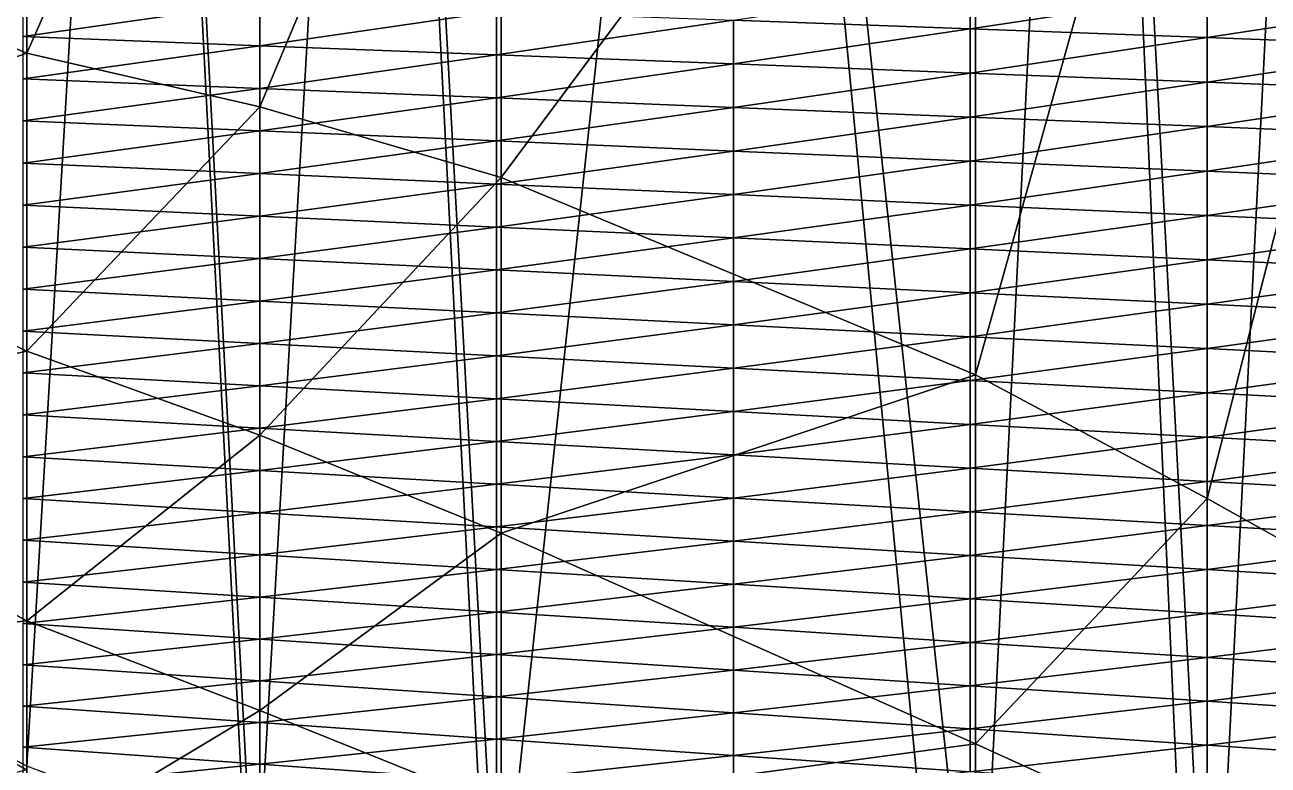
# Model space of a CAD drawing. Header units: metres. Extents: x -3 to 177, y -14 to 14.
# Drawn here: x 34.41 to 40.05, y -8.8 to -5.44 of the extents above; entities that cross this region are included whole.
import ezdxf

# ---------------------------------------------------------------- set-up
doc = ezdxf.new("R2010")
doc.units = ezdxf.units.M
for name, color, linetype, true_color in [('DB_5', 7, 'Continuous', 0x99866a), ('HOLD_5', 7, 'Continuous', 0xdf9582), ('HULL', 7, 'Continuous', 0x528ba5), ('PARTITION_5_S', 7, 'Continuous', 0xc9ac7a), ('WBT_5_S', 7, 'Continuous', 0x417c9f)]:
    doc.layers.add(name, color=color, linetype=linetype, true_color=true_color)

msp = doc.modelspace()

# ---------------------------------------------------------------- linework, layer by layer
at = {"layer": 'DB_5'}
for points in [[(39.775, 11.981, 1.75), (40.8766, -12.3189, 1.75), (40.8766, 12.3189, 1.75)], [(38.7234, 11.6419, 1.75), (39.775, -11.981, 1.75), (39.775, 11.981, 1.75)], [(39.775, 11.981, 1.75), (39.775, -11.981, 1.75), (40.8766, -12.3189, 1.75)], [(36.5702, 10.902, 1.75), (38.7234, -11.6419, 1.75), (38.7234, 11.6419, 1.75)], [(38.7234, 11.6419, 1.75), (38.7234, -11.6419, 1.75), (39.775, -11.981, 1.75)], [(35.475, 10.5034, 1.75), (36.5702, -10.902, 1.75), (36.5702, 10.902, 1.75)], [(36.5702, 10.902, 1.75), (36.5702, -10.902, 1.75), (38.7234, -11.6419, 1.75)], [(34.4169, 10.1087, 1.75), (35.475, -10.5034, 1.75), (35.475, 10.5034, 1.75)], [(35.475, 10.5034, 1.75), (35.475, -10.5034, 1.75), (36.5702, -10.902, 1.75)], [(32.7875, 9.2422, 1.75), (34.4169, -10.1087, 1.75), (34.4169, 10.1087, 1.75)], [(34.4169, 10.1087, 1.75), (34.4169, -10.1087, 1.75), (35.475, -10.5034, 1.75)], [(32.7875, 9.2422, 1.75), (32.7875, -9.2422, 1.75), (34.4169, -10.1087, 1.75)], [(32.7875, -4.8794, 0.35), (34.4169, -3.1545), (34.4169, -5.5645, 0.35)], [(34.4169, -5.5645, 0.35), (34.4169, -3.1545), (35.475, -3.1757)], [(34.4169, -5.5645, 0.35), (35.475, -3.1757), (35.475, -5.8089, 0.35)], [(35.475, -5.8089, 0.35), (35.475, -3.1757), (36.5702, -3.1976)], [(35.475, -5.8089, 0.35), (36.5702, -3.1976), (36.5702, -6.1295, 0.35)], [(36.5702, -6.1295, 0.35), (36.5702, -3.1976), (38.7234, -3.2407)], [(36.5702, -6.1295, 0.35), (38.7234, -3.2407), (38.7234, -7.0241, 0.35)], [(38.7234, -7.0241, 0.35), (38.7234, -3.2407), (39.775, -3.2617)], [(38.7234, -7.0241, 0.35), (39.775, -3.2617), (39.775, -7.586, 0.35)], [(39.775, -7.586, 0.35), (39.775, -3.2617), (40.8766, -3.2837)], [(39.775, -7.586, 0.35), (40.8766, -3.2837), (40.8766, -8.2012, 0.35)], [(32.7875, -6.1326, 0.7), (32.7875, -4.8794, 0.35), (34.4169, -5.5645, 0.35)], [(32.7875, -6.1326, 0.7), (34.4169, -5.5645, 0.35), (34.4169, -6.9175, 0.7)], [(34.4169, -6.9175, 0.7), (34.4169, -5.5645, 0.35), (35.475, -5.8089, 0.35)], [(34.4169, -6.9175, 0.7), (35.475, -5.8089, 0.35), (35.475, -7.299, 0.7)], [(35.475, -7.299, 0.7), (35.475, -5.8089, 0.35), (36.5702, -6.1295, 0.35)], [(32.7875, -7.2706, 1.05), (32.7875, -6.1326, 0.7), (34.4169, -6.9175, 0.7)], [(35.475, -7.299, 0.7), (36.5702, -6.1295, 0.35), (36.5702, -7.7439, 0.7)], [(36.5702, -7.7439, 0.7), (36.5702, -6.1295, 0.35), (38.7234, -7.0241, 0.35)], [(32.7875, -7.2706, 1.05), (34.4169, -6.9175, 0.7), (34.4169, -8.1418, 1.05)], [(34.4169, -8.1418, 1.05), (34.4169, -6.9175, 0.7), (35.475, -7.299, 0.7)], [(36.5702, -7.7439, 0.7), (38.7234, -7.0241, 0.35), (38.7234, -8.6998, 0.7)], [(38.7234, -8.6998, 0.7), (38.7234, -7.0241, 0.35), (39.775, -7.586, 0.35)], [(32.7875, -8.3084, 1.4), (32.7875, -7.2706, 1.05), (34.4169, -8.1418, 1.05)], [(34.4169, -8.1418, 1.05), (35.475, -7.299, 0.7), (35.475, -8.5484, 1.05)], [(35.475, -8.5484, 1.05), (35.475, -7.299, 0.7), (36.5702, -7.7439, 0.7)], [(38.7234, -8.6998, 0.7), (39.775, -7.586, 0.35), (39.775, -9.1779, 0.7)], [(39.775, -9.1779, 0.7), (39.775, -7.586, 0.35), (40.8766, -8.2012, 0.35)], [(35.475, -8.5484, 1.05), (36.5702, -7.7439, 0.7), (36.5702, -8.9879, 1.05)], [(36.5702, -8.9879, 1.05), (36.5702, -7.7439, 0.7), (38.7234, -8.6998, 0.7)], [(32.7875, -8.3084, 1.4), (34.4169, -8.1418, 1.05), (34.4169, -9.1829, 1.4)], [(34.4169, -9.1829, 1.4), (34.4169, -8.1418, 1.05), (35.475, -8.5484, 1.05)], [(39.775, -9.1779, 0.7), (40.8766, -8.2012, 0.35), (40.8766, -9.6927, 0.7)], [(32.7875, -9.2422, 1.75), (32.7875, -8.3084, 1.4), (34.4169, -9.1829, 1.4)], [(34.4169, -9.1829, 1.4), (35.475, -8.5484, 1.05), (35.475, -9.5964, 1.4)], [(35.475, -9.5964, 1.4), (35.475, -8.5484, 1.05), (36.5702, -8.9879, 1.05)], [(36.5702, -8.9879, 1.05), (38.7234, -8.6998, 0.7), (38.7234, -9.9017, 1.05)], [(38.7234, -9.9017, 1.05), (38.7234, -8.6998, 0.7), (39.775, -9.1779, 0.7)]]:
    msp.add_3dface(points, dxfattribs=at)
at = {"layer": 'HOLD_5'}
for points in [[(39.775, -10.6745, 1.75), (39.775, 10.6745, 1.75), (40.8766, 11.0128, 1.75)], [(39.775, -10.6745, 1.75), (40.8766, 11.0128, 1.75), (40.8766, -11.0128, 1.75)], [(38.7234, -10.3349, 1.75), (38.7234, 10.3349, 1.75), (39.775, 10.6745, 1.75)], [(38.7234, -10.3349, 1.75), (39.775, 10.6745, 1.75), (39.775, -10.6745, 1.75)], [(36.5702, -9.5942, 1.75), (36.5702, 9.5942, 1.75), (38.7234, 10.3349, 1.75)], [(36.5702, -9.5942, 1.75), (38.7234, 10.3349, 1.75), (38.7234, -10.3349, 1.75)], [(32.7875, 9.996, 14.6), (32.7875, -9.996, 14.6), (34.4169, -9.996, 14.6)], [(32.7875, 9.996, 14.6), (34.4169, -9.996, 14.6), (34.4169, 9.996, 14.6)], [(34.4169, 9.996, 14.6), (34.4169, -9.996, 14.6), (35.475, -9.996, 14.6)], [(34.4169, 9.996, 14.6), (35.475, -9.996, 14.6), (35.475, 9.996, 14.6)], [(35.475, 9.996, 14.6), (35.475, -9.996, 14.6), (36.5702, -9.996, 14.6)], [(35.475, 9.996, 14.6), (36.5702, -9.996, 14.6), (36.5702, 9.996, 14.6)], [(36.5702, 9.996, 14.6), (36.5702, -9.996, 14.6), (38.7234, -9.996, 14.6)], [(36.5702, 9.996, 14.6), (38.7234, -9.996, 14.6), (38.7234, 9.996, 14.6)], [(38.7234, 9.996, 14.6), (38.7234, -9.996, 14.6), (39.775, -9.996, 14.6)], [(38.7234, 9.996, 14.6), (39.775, -9.996, 14.6), (39.775, 9.996, 14.6)], [(39.775, 9.996, 14.6), (39.775, -9.996, 14.6), (40.8766, -9.996, 14.6)], [(39.775, 9.996, 14.6), (40.8766, -9.996, 14.6), (40.8766, 9.996, 14.6)], [(35.475, -9.1952, 1.75), (35.475, 9.1952, 1.75), (36.5702, 9.5942, 1.75)], [(35.475, -9.1952, 1.75), (36.5702, 9.5942, 1.75), (36.5702, -9.5942, 1.75)], [(34.4169, -8.8001, 1.75), (34.4169, 8.8001, 1.75), (35.475, 9.1952, 1.75)], [(34.4169, -8.8001, 1.75), (35.475, 9.1952, 1.75), (35.475, -9.1952, 1.75)], [(32.7875, -7.9328, 1.75), (32.7875, 7.9328, 1.75), (34.4169, 8.8001, 1.75)], [(32.7875, -7.9328, 1.75), (34.4169, 8.8001, 1.75), (34.4169, -8.8001, 1.75)], [(32.7875, -10.5195, 3.0033), (32.7875, -7.9328, 1.75), (34.4169, -11.1485, 3.0031)], [(32.7875, -7.9328, 1.75), (34.4169, -8.8001, 1.75), (34.4169, -11.1485, 3.0031)]]:
    msp.add_3dface(points, dxfattribs=at)
at = {"layer": 'HULL'}
for points in [[(34.4, -5.4899, 0.3327), (34.4, -5.2979, 0.288), (35.475, -5.3373, 0.252)], [(37.625, -5.416, 0.18), (38.7, -5.2554, 0.1218), (38.7, -5.4554, 0.144)], [(38.7, -5.4554, 0.144), (38.7, -5.2554, 0.1218), (39.775, -5.2928, 0.0913)], [(38.7, -5.4554, 0.144), (39.775, -5.2928, 0.0913), (39.775, -5.4948, 0.108)], [(39.775, -5.4948, 0.108), (39.775, -5.2928, 0.0913), (40.85, -5.3303, 0.0609)], [(34.4, -5.4899, 0.3327), (35.475, -5.3373, 0.252), (35.475, -5.5313, 0.2911)], [(35.475, -5.5313, 0.2911), (35.475, -5.3373, 0.252), (36.55, -5.3767, 0.216)], [(39.775, -5.4948, 0.108), (40.85, -5.3303, 0.0609), (40.85, -5.5342, 0.072)], [(35.475, -5.5313, 0.2911), (36.55, -5.3767, 0.216), (36.55, -5.5726, 0.2495)], [(36.55, -5.5726, 0.2495), (36.55, -5.3767, 0.216), (37.625, -5.416, 0.18)], [(36.55, -5.5726, 0.2495), (37.625, -5.416, 0.18), (37.625, -5.614, 0.208)], [(37.625, -5.614, 0.208), (37.625, -5.416, 0.18), (38.7, -5.4554, 0.144)], [(37.625, -5.614, 0.208), (38.7, -5.4554, 0.144), (38.7, -5.6554, 0.1664)], [(38.7, -5.6554, 0.1664), (38.7, -5.4554, 0.144), (39.775, -5.4948, 0.108)], [(34.4, -5.6815, 0.3792), (34.4, -5.4899, 0.3327), (35.475, -5.5313, 0.2911)], [(38.7, -5.6554, 0.1664), (39.775, -5.4948, 0.108), (39.775, -5.6967, 0.1248)], [(39.775, -5.6967, 0.1248), (39.775, -5.4948, 0.108), (40.85, -5.5342, 0.072)], [(34.4, -5.6815, 0.3792), (35.475, -5.5313, 0.2911), (35.475, -5.7249, 0.3318)], [(35.475, -5.7249, 0.3318), (35.475, -5.5313, 0.2911), (36.55, -5.5726, 0.2495)], [(35.475, -5.7249, 0.3318), (36.55, -5.5726, 0.2495), (36.55, -5.7683, 0.2844)], [(36.55, -5.7683, 0.2844), (36.55, -5.5726, 0.2495), (37.625, -5.614, 0.208)], [(39.775, -5.6967, 0.1248), (40.85, -5.5342, 0.072), (40.85, -5.7381, 0.0832)], [(36.55, -5.7683, 0.2844), (37.625, -5.614, 0.208), (37.625, -5.8117, 0.237)], [(37.625, -5.8117, 0.237), (37.625, -5.614, 0.208), (38.7, -5.6554, 0.1664)], [(34.4, -5.8727, 0.427), (34.4, -5.6815, 0.3792), (35.475, -5.7249, 0.3318)], [(37.625, -5.8117, 0.237), (38.7, -5.6554, 0.1664), (38.7, -5.8551, 0.1896)], [(38.7, -5.8551, 0.1896), (38.7, -5.6554, 0.1664), (39.775, -5.6967, 0.1248)], [(38.7, -5.8551, 0.1896), (39.775, -5.6967, 0.1248), (39.775, -5.8985, 0.1422)], [(39.775, -5.8985, 0.1422), (39.775, -5.6967, 0.1248), (40.85, -5.7381, 0.0832)], [(34.4, -5.8727, 0.427), (35.475, -5.7249, 0.3318), (35.475, -5.9182, 0.3736)], [(35.475, -5.9182, 0.3736), (35.475, -5.7249, 0.3318), (36.55, -5.7683, 0.2844)], [(39.775, -5.8985, 0.1422), (40.85, -5.7381, 0.0832), (40.85, -5.9419, 0.0948)], [(35.475, -5.9182, 0.3736), (36.55, -5.7683, 0.2844), (36.55, -5.9637, 0.3203)], [(36.55, -5.9637, 0.3203), (36.55, -5.7683, 0.2844), (37.625, -5.8117, 0.237)], [(36.55, -5.9637, 0.3203), (37.625, -5.8117, 0.237), (37.625, -6.0092, 0.2669)], [(37.625, -6.0092, 0.2669), (37.625, -5.8117, 0.237), (38.7, -5.8551, 0.1896)], [(37.625, -6.0092, 0.2669), (38.7, -5.8551, 0.1896), (38.7, -6.0547, 0.2135)], [(38.7, -6.0547, 0.2135), (38.7, -5.8551, 0.1896), (39.775, -5.8985, 0.1422)], [(34.4, -6.0639, 0.4752), (34.4, -5.8727, 0.427), (35.475, -5.9182, 0.3736)], [(34.4, -6.0639, 0.4752), (35.475, -5.9182, 0.3736), (35.475, -6.1115, 0.416)], [(35.475, -6.1115, 0.416), (35.475, -5.9182, 0.3736), (36.55, -5.9637, 0.3203)], [(38.7, -6.0547, 0.2135), (39.775, -5.8985, 0.1422), (39.775, -6.1001, 0.1601)], [(39.775, -6.1001, 0.1601), (39.775, -5.8985, 0.1422), (40.85, -5.9419, 0.0948)], [(35.475, -6.1115, 0.416), (36.55, -5.9637, 0.3203), (36.55, -6.159, 0.3568)], [(36.55, -6.159, 0.3568), (36.55, -5.9637, 0.3203), (37.625, -6.0092, 0.2669)], [(39.775, -6.1001, 0.1601), (40.85, -5.9419, 0.0948), (40.85, -6.1456, 0.1068)], [(36.55, -6.159, 0.3568), (37.625, -6.0092, 0.2669), (37.625, -6.2066, 0.2976)], [(37.625, -6.2066, 0.2976), (37.625, -6.0092, 0.2669), (38.7, -6.0547, 0.2135)], [(34.4, -6.2547, 0.5248), (34.4, -6.0639, 0.4752), (35.475, -6.1115, 0.416)], [(37.625, -6.2066, 0.2976), (38.7, -6.0547, 0.2135), (38.7, -6.2542, 0.2384)], [(38.7, -6.2542, 0.2384), (38.7, -6.0547, 0.2135), (39.775, -6.1001, 0.1601)], [(34.4, -6.2547, 0.5248), (35.475, -6.1115, 0.416), (35.475, -6.3044, 0.4597)], [(35.475, -6.3044, 0.4597), (35.475, -6.1115, 0.416), (36.55, -6.159, 0.3568)], [(38.7, -6.2542, 0.2384), (39.775, -6.1001, 0.1601), (39.775, -6.3018, 0.1791)], [(39.775, -6.3018, 0.1791), (39.775, -6.1001, 0.1601), (40.85, -6.1456, 0.1068)], [(39.775, -6.3018, 0.1791), (40.85, -6.1456, 0.1068), (40.85, -6.3493, 0.1199)], [(35.475, -6.3044, 0.4597), (36.55, -6.159, 0.3568), (36.55, -6.3541, 0.3946)], [(36.55, -6.3541, 0.3946), (36.55, -6.159, 0.3568), (37.625, -6.2066, 0.2976)], [(36.55, -6.3541, 0.3946), (37.625, -6.2066, 0.2976), (37.625, -6.4038, 0.3295)], [(37.625, -6.4038, 0.3295), (37.625, -6.2066, 0.2976), (38.7, -6.2542, 0.2384)], [(34.4, -6.4453, 0.5749), (34.4, -6.2547, 0.5248), (35.475, -6.3044, 0.4597)], [(37.625, -6.4038, 0.3295), (38.7, -6.2542, 0.2384), (38.7, -6.4535, 0.2644)], [(38.7, -6.4535, 0.2644), (38.7, -6.2542, 0.2384), (39.775, -6.3018, 0.1791)], [(34.4, -6.4453, 0.5749), (35.475, -6.3044, 0.4597), (35.475, -6.4972, 0.5045)], [(35.475, -6.4972, 0.5045), (35.475, -6.3044, 0.4597), (36.55, -6.3541, 0.3946)], [(38.7, -6.4535, 0.2644), (39.775, -6.3018, 0.1791), (39.775, -6.5032, 0.1993)], [(39.775, -6.5032, 0.1993), (39.775, -6.3018, 0.1791), (40.85, -6.3493, 0.1199)], [(35.475, -6.4972, 0.5045), (36.55, -6.3541, 0.3946), (36.55, -6.549, 0.4341)], [(36.55, -6.549, 0.4341), (36.55, -6.3541, 0.3946), (37.625, -6.4038, 0.3295)], [(39.775, -6.5032, 0.1993), (40.85, -6.3493, 0.1199), (40.85, -6.5529, 0.1343)], [(36.55, -6.549, 0.4341), (37.625, -6.4038, 0.3295), (37.625, -6.6009, 0.3637)], [(37.625, -6.6009, 0.3637), (37.625, -6.4038, 0.3295), (38.7, -6.4535, 0.2644)], [(34.4, -6.6359, 0.6254), (34.4, -6.4453, 0.5749), (35.475, -6.4972, 0.5045)], [(37.625, -6.6009, 0.3637), (38.7, -6.4535, 0.2644), (38.7, -6.6527, 0.2932)], [(38.7, -6.6527, 0.2932), (38.7, -6.4535, 0.2644), (39.775, -6.5032, 0.1993)], [(34.4, -6.6359, 0.6254), (35.475, -6.4972, 0.5045), (35.475, -6.6899, 0.5499)], [(35.475, -6.6899, 0.5499), (35.475, -6.4972, 0.5045), (36.55, -6.549, 0.4341)], [(38.7, -6.6527, 0.2932), (39.775, -6.5032, 0.1993), (39.775, -6.7046, 0.2228)], [(39.775, -6.7046, 0.2228), (39.775, -6.5032, 0.1993), (40.85, -6.5529, 0.1343)], [(35.475, -6.6899, 0.5499), (36.55, -6.549, 0.4341), (36.55, -6.7439, 0.4744)], [(36.55, -6.7439, 0.4744), (36.55, -6.549, 0.4341), (37.625, -6.6009, 0.3637)], [(36.55, -6.7439, 0.4744), (37.625, -6.6009, 0.3637), (37.625, -6.7978, 0.3989)], [(37.625, -6.7978, 0.3989), (37.625, -6.6009, 0.3637), (38.7, -6.6527, 0.2932)], [(39.775, -6.7046, 0.2228), (40.85, -6.5529, 0.1343), (40.85, -6.7564, 0.1524)], [(34.4, -6.8262, 0.6768), (34.4, -6.6359, 0.6254), (35.475, -6.6899, 0.5499)], [(37.625, -6.7978, 0.3989), (38.7, -6.6527, 0.2932), (38.7, -6.8518, 0.3234)], [(38.7, -6.8518, 0.3234), (38.7, -6.6527, 0.2932), (39.775, -6.7046, 0.2228)], [(34.4, -6.8262, 0.6768), (35.475, -6.6899, 0.5499), (35.475, -6.8823, 0.5967)], [(35.475, -6.8823, 0.5967), (35.475, -6.6899, 0.5499), (36.55, -6.7439, 0.4744)], [(38.7, -6.8518, 0.3234), (39.775, -6.7046, 0.2228), (39.775, -6.9058, 0.2479)], [(39.775, -6.9058, 0.2479), (39.775, -6.7046, 0.2228), (40.85, -6.7564, 0.1524)], [(35.475, -6.8823, 0.5967), (36.55, -6.7439, 0.4744), (36.55, -6.9384, 0.5166)], [(36.55, -6.9384, 0.5166), (36.55, -6.7439, 0.4744), (37.625, -6.7978, 0.3989)], [(39.775, -6.9058, 0.2479), (40.85, -6.7564, 0.1524), (40.85, -6.9598, 0.1724)], [(34.4, -7.0165, 0.7283), (34.4, -6.8262, 0.6768), (35.475, -6.8823, 0.5967)], [(36.55, -6.9384, 0.5166), (37.625, -6.7978, 0.3989), (37.625, -6.9945, 0.4365)], [(37.625, -6.9945, 0.4365), (37.625, -6.7978, 0.3989), (38.7, -6.8518, 0.3234)], [(34.4, -7.0165, 0.7283), (35.475, -6.8823, 0.5967), (35.475, -7.0748, 0.6436)], [(35.475, -7.0748, 0.6436), (35.475, -6.8823, 0.5967), (36.55, -6.9384, 0.5166)], [(37.625, -6.9945, 0.4365), (38.7, -6.8518, 0.3234), (38.7, -7.0507, 0.3563)], [(38.7, -7.0507, 0.3563), (38.7, -6.8518, 0.3234), (39.775, -6.9058, 0.2479)], [(35.475, -7.0748, 0.6436), (36.55, -6.9384, 0.5166), (36.55, -7.133, 0.5588)], [(36.55, -7.133, 0.5588), (36.55, -6.9384, 0.5166), (37.625, -6.9945, 0.4365)], [(38.7, -7.0507, 0.3563), (39.775, -6.9058, 0.2479), (39.775, -7.1068, 0.2762)], [(39.775, -7.1068, 0.2762), (39.775, -6.9058, 0.2479), (40.85, -6.9598, 0.1724)], [(36.55, -7.133, 0.5588), (37.625, -6.9945, 0.4365), (37.625, -7.1913, 0.474)], [(37.625, -7.1913, 0.474), (37.625, -6.9945, 0.4365), (38.7, -7.0507, 0.3563)], [(39.775, -7.1068, 0.2762), (40.85, -6.9598, 0.1724), (40.85, -7.1629, 0.1961)], [(34.4, -7.2066, 0.7806), (34.4, -7.0165, 0.7283), (35.475, -7.0748, 0.6436)], [(37.625, -7.1913, 0.474), (38.7, -7.0507, 0.3563), (38.7, -7.2495, 0.3893)], [(38.7, -7.2495, 0.3893), (38.7, -7.0507, 0.3563), (39.775, -7.1068, 0.2762)], [(34.4, -7.2066, 0.7806), (35.475, -7.0748, 0.6436), (35.475, -7.2669, 0.6919)], [(35.475, -7.2669, 0.6919), (35.475, -7.0748, 0.6436), (36.55, -7.133, 0.5588)], [(38.7, -7.2495, 0.3893), (39.775, -7.1068, 0.2762), (39.775, -7.3078, 0.3045)], [(39.775, -7.3078, 0.3045), (39.775, -7.1068, 0.2762), (40.85, -7.1629, 0.1961)], [(35.475, -7.2669, 0.6919), (36.55, -7.133, 0.5588), (36.55, -7.3273, 0.6031)], [(36.55, -7.3273, 0.6031), (36.55, -7.133, 0.5588), (37.625, -7.1913, 0.474)], [(39.775, -7.3078, 0.3045), (40.85, -7.1629, 0.1961), (40.85, -7.366, 0.2197)], [(34.4, -7.3966, 0.8331), (34.4, -7.2066, 0.7806), (35.475, -7.2669, 0.6919)], [(36.55, -7.3273, 0.6031), (37.625, -7.1913, 0.474), (37.625, -7.3876, 0.5143)], [(37.625, -7.3876, 0.5143), (37.625, -7.1913, 0.474), (38.7, -7.2495, 0.3893)], [(34.4, -7.3966, 0.8331), (35.475, -7.2669, 0.6919), (35.475, -7.459, 0.7407)], [(35.475, -7.459, 0.7407), (35.475, -7.2669, 0.6919), (36.55, -7.3273, 0.6031)], [(37.625, -7.3876, 0.5143), (38.7, -7.2495, 0.3893), (38.7, -7.448, 0.4255)], [(38.7, -7.448, 0.4255), (38.7, -7.2495, 0.3893), (39.775, -7.3078, 0.3045)], [(35.475, -7.459, 0.7407), (36.55, -7.3273, 0.6031), (36.55, -7.5214, 0.6483)], [(36.55, -7.5214, 0.6483), (36.55, -7.3273, 0.6031), (37.625, -7.3876, 0.5143)], [(38.7, -7.448, 0.4255), (39.775, -7.3078, 0.3045), (39.775, -7.5083, 0.3367)], [(39.775, -7.5083, 0.3367), (39.775, -7.3078, 0.3045), (40.85, -7.366, 0.2197)], [(36.55, -7.5214, 0.6483), (37.625, -7.3876, 0.5143), (37.625, -7.5839, 0.5558)], [(37.625, -7.5839, 0.5558), (37.625, -7.3876, 0.5143), (38.7, -7.448, 0.4255)], [(39.775, -7.5083, 0.3367), (40.85, -7.366, 0.2197), (40.85, -7.5687, 0.2479)], [(34.4, -7.5864, 0.8863), (34.4, -7.3966, 0.8331), (35.475, -7.459, 0.7407)], [(37.625, -7.5839, 0.5558), (38.7, -7.448, 0.4255), (38.7, -7.6463, 0.4634)], [(38.7, -7.6463, 0.4634), (38.7, -7.448, 0.4255), (39.775, -7.5083, 0.3367)], [(34.4, -7.5864, 0.8863), (35.475, -7.459, 0.7407), (35.475, -7.6509, 0.7906)], [(35.475, -7.6509, 0.7906), (35.475, -7.459, 0.7407), (36.55, -7.5214, 0.6483)], [(35.475, -7.6509, 0.7906), (36.55, -7.5214, 0.6483), (36.55, -7.7153, 0.6949)], [(36.55, -7.7153, 0.6949), (36.55, -7.5214, 0.6483), (37.625, -7.5839, 0.5558)], [(38.7, -7.6463, 0.4634), (39.775, -7.5083, 0.3367), (39.775, -7.7087, 0.371)], [(39.775, -7.7087, 0.371), (39.775, -7.5083, 0.3367), (40.85, -7.5687, 0.2479)], [(34.4, -7.7757, 0.9414), (34.4, -7.5864, 0.8863), (35.475, -7.6509, 0.7906)], [(36.55, -7.7153, 0.6949), (37.625, -7.5839, 0.5558), (37.625, -7.7798, 0.5992)], [(37.625, -7.7798, 0.5992), (37.625, -7.5839, 0.5558), (38.7, -7.6463, 0.4634)], [(39.775, -7.7087, 0.371), (40.85, -7.5687, 0.2479), (40.85, -7.7711, 0.2785)], [(34.4, -7.7757, 0.9414), (35.475, -7.6509, 0.7906), (35.475, -7.8422, 0.8425)], [(35.475, -7.8422, 0.8425), (35.475, -7.6509, 0.7906), (36.55, -7.7153, 0.6949)], [(37.625, -7.7798, 0.5992), (38.7, -7.6463, 0.4634), (38.7, -7.8443, 0.5035)], [(38.7, -7.8443, 0.5035), (38.7, -7.6463, 0.4634), (39.775, -7.7087, 0.371)], [(35.475, -7.8422, 0.8425), (36.55, -7.7153, 0.6949), (36.55, -7.9087, 0.7436)], [(36.55, -7.9087, 0.7436), (36.55, -7.7153, 0.6949), (37.625, -7.7798, 0.5992)], [(38.7, -7.8443, 0.5035), (39.775, -7.7087, 0.371), (39.775, -7.9087, 0.4078)], [(39.775, -7.9087, 0.4078), (39.775, -7.7087, 0.371), (40.85, -7.7711, 0.2785)], [(34.4, -7.965, 0.9965), (34.4, -7.7757, 0.9414), (35.475, -7.8422, 0.8425)], [(36.55, -7.9087, 0.7436), (37.625, -7.7798, 0.5992), (37.625, -7.9753, 0.6447)], [(37.625, -7.9753, 0.6447), (37.625, -7.7798, 0.5992), (38.7, -7.8443, 0.5035)], [(39.775, -7.9087, 0.4078), (40.85, -7.7711, 0.2785), (40.85, -7.9732, 0.3121)], [(34.4, -7.965, 0.9965), (35.475, -7.8422, 0.8425), (35.475, -8.0335, 0.8946)], [(35.475, -8.0335, 0.8946), (35.475, -7.8422, 0.8425), (36.55, -7.9087, 0.7436)], [(37.625, -7.9753, 0.6447), (38.7, -7.8443, 0.5035), (38.7, -8.0418, 0.5457)], [(38.7, -8.0418, 0.5457), (38.7, -7.8443, 0.5035), (39.775, -7.9087, 0.4078)], [(35.475, -8.0335, 0.8946), (36.55, -7.9087, 0.7436), (36.55, -8.1021, 0.7927)], [(36.55, -8.1021, 0.7927), (36.55, -7.9087, 0.7436), (37.625, -7.9753, 0.6447)], [(38.7, -8.0418, 0.5457), (39.775, -7.9087, 0.4078), (39.775, -8.1083, 0.4468)], [(39.775, -8.1083, 0.4468), (39.775, -7.9087, 0.4078), (40.85, -7.9732, 0.3121)], [(34.4, -8.1531, 1.0555), (34.4, -7.965, 0.9965), (35.475, -8.0335, 0.8946)], [(36.55, -8.1021, 0.7927), (37.625, -7.9753, 0.6447), (37.625, -8.1706, 0.6908)], [(37.625, -8.1706, 0.6908), (37.625, -7.9753, 0.6447), (38.7, -8.0418, 0.5457)], [(39.775, -8.1083, 0.4468), (40.85, -7.9732, 0.3121), (40.85, -8.1748, 0.3479)], [(34.4, -8.1531, 1.0555), (35.475, -8.0335, 0.8946), (35.475, -8.2237, 0.9508)], [(35.475, -8.2237, 0.9508), (35.475, -8.0335, 0.8946), (36.55, -8.1021, 0.7927)], [(37.625, -8.1706, 0.6908), (38.7, -8.0418, 0.5457), (38.7, -8.2392, 0.5889)], [(38.7, -8.2392, 0.5889), (38.7, -8.0418, 0.5457), (39.775, -8.1083, 0.4468)], [(35.475, -8.2237, 0.9508), (36.55, -8.1021, 0.7927), (36.55, -8.2943, 0.846)], [(36.55, -8.2943, 0.846), (36.55, -8.1021, 0.7927), (37.625, -8.1706, 0.6908)], [(38.7, -8.2392, 0.5889), (39.775, -8.1083, 0.4468), (39.775, -8.3077, 0.487)], [(39.775, -8.3077, 0.487), (39.775, -8.1083, 0.4468), (40.85, -8.1748, 0.3479)], [(34.4, -8.341, 1.1151), (34.4, -8.1531, 1.0555), (35.475, -8.2237, 0.9508)], [(36.55, -8.2943, 0.846), (37.625, -8.1706, 0.6908), (37.625, -8.365, 0.7412)], [(37.625, -8.365, 0.7412), (37.625, -8.1706, 0.6908), (38.7, -8.2392, 0.5889)], [(39.775, -8.3077, 0.487), (40.85, -8.1748, 0.3479), (40.85, -8.3763, 0.385)], [(34.4, -8.341, 1.1151), (35.475, -8.2237, 0.9508), (35.475, -8.4137, 1.0075)], [(35.475, -8.4137, 1.0075), (35.475, -8.2237, 0.9508), (36.55, -8.2943, 0.846)], [(37.625, -8.365, 0.7412), (38.7, -8.2392, 0.5889), (38.7, -8.4356, 0.6364)], [(38.7, -8.4356, 0.6364), (38.7, -8.2392, 0.5889), (39.775, -8.3077, 0.487)], [(35.475, -8.4137, 1.0075), (36.55, -8.2943, 0.846), (36.55, -8.4864, 0.8998)], [(36.55, -8.4864, 0.8998), (36.55, -8.2943, 0.846), (37.625, -8.365, 0.7412)], [(34.4, -8.5281, 1.1772), (34.4, -8.341, 1.1151), (35.475, -8.4137, 1.0075)], [(38.7, -8.4356, 0.6364), (39.775, -8.3077, 0.487), (39.775, -8.5062, 0.5316)], [(39.775, -8.5062, 0.5316), (39.775, -8.3077, 0.487), (40.85, -8.3763, 0.385)], [(36.55, -8.4864, 0.8998), (37.625, -8.365, 0.7412), (37.625, -8.5592, 0.7921)], [(37.625, -8.5592, 0.7921), (37.625, -8.365, 0.7412), (38.7, -8.4356, 0.6364)], [(39.775, -8.5062, 0.5316), (40.85, -8.3763, 0.385), (40.85, -8.5769, 0.4269)], [(34.4, -8.5281, 1.1772), (35.475, -8.4137, 1.0075), (35.475, -8.6028, 1.0672)], [(35.475, -8.6028, 1.0672), (35.475, -8.4137, 1.0075), (36.55, -8.4864, 0.8998)], [(37.625, -8.5592, 0.7921), (38.7, -8.4356, 0.6364), (38.7, -8.6319, 0.6844)], [(38.7, -8.6319, 0.6844), (38.7, -8.4356, 0.6364), (39.775, -8.5062, 0.5316)], [(35.475, -8.6028, 1.0672), (36.55, -8.4864, 0.8998), (36.55, -8.6776, 0.9572)], [(36.55, -8.6776, 0.9572), (36.55, -8.4864, 0.8998), (37.625, -8.5592, 0.7921)], [(38.7, -8.6319, 0.6844), (39.775, -8.5062, 0.5316), (39.775, -8.7046, 0.5768)], [(39.775, -8.7046, 0.5768), (39.775, -8.5062, 0.5316), (40.85, -8.5769, 0.4269)], [(34.4, -8.715, 1.2399), (34.4, -8.5281, 1.1772), (35.475, -8.6028, 1.0672)], [(36.55, -8.6776, 0.9572), (37.625, -8.5592, 0.7921), (37.625, -8.7523, 0.8472)], [(37.625, -8.7523, 0.8472), (37.625, -8.5592, 0.7921), (38.7, -8.6319, 0.6844)], [(39.775, -8.7046, 0.5768), (40.85, -8.5769, 0.4269), (40.85, -8.7773, 0.4691)], [(34.4, -8.715, 1.2399), (35.475, -8.6028, 1.0672), (35.475, -8.7917, 1.1277)], [(35.475, -8.7917, 1.1277), (35.475, -8.6028, 1.0672), (36.55, -8.6776, 0.9572)], [(37.625, -8.7523, 0.8472), (38.7, -8.6319, 0.6844), (38.7, -8.8271, 0.7372)], [(38.7, -8.8271, 0.7372), (38.7, -8.6319, 0.6844), (39.775, -8.7046, 0.5768)], [(35.475, -8.7917, 1.1277), (36.55, -8.6776, 0.9572), (36.55, -8.8685, 1.0155)], [(36.55, -8.8685, 1.0155), (36.55, -8.6776, 0.9572), (37.625, -8.7523, 0.8472)], [(34.4, -8.9015, 1.3037), (34.4, -8.715, 1.2399), (35.475, -8.7917, 1.1277)], [(38.7, -8.8271, 0.7372), (39.775, -8.7046, 0.5768), (39.775, -8.9018, 0.6272)], [(39.775, -8.9018, 0.6272), (39.775, -8.7046, 0.5768), (40.85, -8.7773, 0.4691)], [(34.4, -8.9015, 1.3037), (35.475, -8.7917, 1.1277), (35.475, -8.9803, 1.1892)], [(35.475, -8.9803, 1.1892), (35.475, -8.7917, 1.1277), (36.55, -8.8685, 1.0155)], [(36.55, -8.8685, 1.0155), (37.625, -8.7523, 0.8472), (37.625, -8.9453, 0.9033)], [(37.625, -8.9453, 0.9033), (37.625, -8.7523, 0.8472), (38.7, -8.8271, 0.7372)], [(39.775, -8.9018, 0.6272), (40.85, -8.7773, 0.4691), (40.85, -8.9766, 0.5172)]]:
    msp.add_3dface(points, dxfattribs=at)
at = {"layer": 'PARTITION_5_S'}
for points in [[(32.7875, -7.9328, 1.75), (32.7875, -10.5195, 3.0033), (34.4169, -11.1485, 3.0031)], [(32.7875, -7.9328, 1.75), (34.4169, -11.1485, 3.0031), (34.4169, -8.8001, 1.75)], [(32.7875, -7.9328, 1.75), (34.4169, -8.8001, 1.75), (34.4169, -8.8173, 1.75)], [(32.7875, -7.9328, 1.75), (34.4169, -8.8173, 1.75), (32.7875, -7.9515, 1.75)], [(34.4169, -11.1541, 2.9969), (32.7875, -10.5247, 2.9967), (32.7875, -7.9515, 1.75)], [(34.4169, -8.8173, 1.75), (34.4169, -11.1541, 2.9969), (32.7875, -7.9515, 1.75)]]:
    msp.add_3dface(points, dxfattribs=at)
at = {"layer": 'WBT_5_S'}
for points in [[(32.7875, -7.9515, 1.75), (32.7875, -10.5247, 2.9967), (34.4169, -11.1541, 2.9969)], [(32.7875, -7.9515, 1.75), (34.4169, -11.1541, 2.9969), (34.4169, -8.8173, 1.75)], [(32.7875, -9.2422, 1.75), (32.7875, -7.9515, 1.75), (34.4169, -8.8173, 1.75)]]:
    msp.add_3dface(points, dxfattribs=at)

doc.saveas('drawing.dxf')
